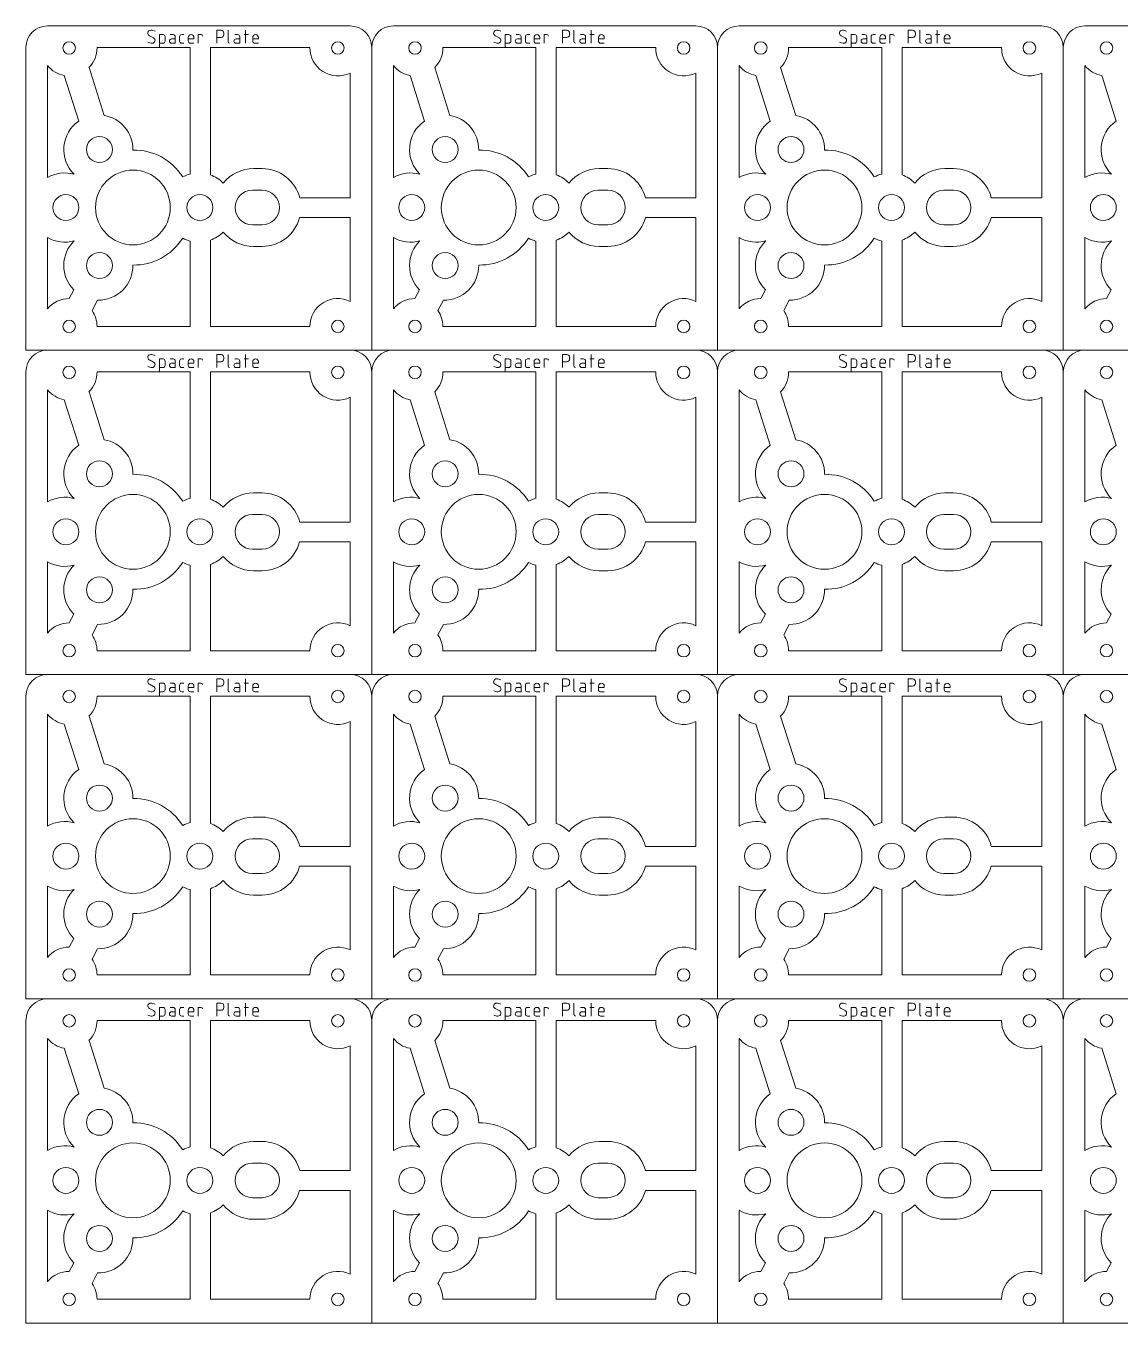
# Model space of a CAD drawing. Header units: millimetres. Extents: x 10 to 570, y 12 to 312.
# Drawn here: x 10 to 263.1, y 12.5 to 312.5 of the extents above; entities that cross this region are included whole.
import ezdxf

# ---------------------------------------------------------------- set-up
doc = ezdxf.new("R2010")
doc.units = ezdxf.units.MM
for name, color, linetype, lineweight, true_color in [('Spacer Plate', 7, 'CONTINUOUS', 0, 0x000000), ('Spacer Plate Honeycomb', 7, 'CONTINUOUS', 0, 0x000000), ('Spacer Plate Text', 4, 'CONTINUOUS', 0, 0x00ffff)]:
    doc.layers.add(name, color=color, linetype=linetype, lineweight=lineweight, true_color=true_color)

msp = doc.modelspace()

# ---------------------------------------------------------------- linework, layer by layer
at = {"layer": 'Spacer Plate'}
for p, q in [((85, 312.5), (15, 312.5)), ((165, 312.5), (95, 312.5)), ((245, 312.5), (175, 312.5)), ((325, 312.5), (255, 312.5)), ((10, 307.5), (10, 237.5)), ((90, 307.5), (90, 237.5)), ((170, 307.5), (170, 237.5)), ((250, 307.5), (250, 237.5)), ((62.38, 274.5), (64.63, 274.5)), ((142.38, 274.5), (144.62, 274.5)), ((222.37, 274.5), (224.62, 274.5)), ((64.63, 266.5), (62.38, 266.5)), ((144.62, 266.5), (142.38, 266.5)), ((224.62, 266.5), (222.37, 266.5)), ((10, 237.5), (90, 237.5)), ((90, 237.5), (170, 237.5)), ((170, 237.5), (250, 237.5)), ((250, 237.5), (330, 237.5)), ((10, 232.5), (10, 162.5)), ((90, 232.5), (90, 162.5)), ((170, 232.5), (170, 162.5)), ((250, 232.5), (250, 162.5)), ((62.38, 199.5), (64.63, 199.5)), ((142.38, 199.5), (144.62, 199.5)), ((222.37, 199.5), (224.62, 199.5)), ((64.63, 191.5), (62.38, 191.5)), ((144.62, 191.5), (142.38, 191.5)), ((224.62, 191.5), (222.37, 191.5)), ((10, 162.5), (90, 162.5)), ((90, 162.5), (170, 162.5)), ((170, 162.5), (250, 162.5)), ((250, 162.5), (330, 162.5)), ((10, 157.5), (10, 87.5)), ((90, 157.5), (90, 87.5)), ((170, 157.5), (170, 87.5)), ((250, 157.5), (250, 87.5)), ((62.38, 124.5), (64.63, 124.5)), ((142.38, 124.5), (144.62, 124.5)), ((222.37, 124.5), (224.62, 124.5)), ((64.63, 116.5), (62.38, 116.5)), ((144.62, 116.5), (142.38, 116.5)), ((224.62, 116.5), (222.37, 116.5)), ((10, 87.5), (90, 87.5)), ((90, 87.5), (170, 87.5)), ((170, 87.5), (250, 87.5)), ((250, 87.5), (330, 87.5)), ((10, 82.5), (10, 12.5)), ((90, 82.5), (90, 12.5)), ((170, 82.5), (170, 12.5)), ((250, 82.5), (250, 12.5)), ((62.38, 49.5), (64.63, 49.5)), ((142.38, 49.5), (144.62, 49.5)), ((222.37, 49.5), (224.62, 49.5)), ((64.63, 41.5), (62.38, 41.5)), ((144.62, 41.5), (142.38, 41.5)), ((224.62, 41.5), (222.37, 41.5)), ((10, 12.5), (90, 12.5)), ((90, 12.5), (170, 12.5)), ((170, 12.5), (250, 12.5)), ((250, 12.5), (330, 12.5))]:
    msp.add_line(p, q, dxfattribs=at)
for centre, radius in [((20, 307.4), 1.45), ((82.15, 307.4), 1.45), ((100, 307.4), 1.45), ((162.15, 307.4), 1.45), ((180, 307.4), 1.45), ((242.15, 307.4), 1.45), ((260, 307.4), 1.45), ((27, 283.92), 3), ((107, 283.92), 3), ((187, 283.92), 3), ((34.75, 270.5), 8.65), ((114.75, 270.5), 8.65), ((194.75, 270.5), 8.65), ((19.25, 270.5), 3), ((50.25, 270.5), 3), ((99.25, 270.5), 3), ((130.25, 270.5), 3), ((179.25, 270.5), 3), ((210.25, 270.5), 3), ((259.25, 270.5), 3), ((27, 257.08), 3), ((107, 257.08), 3), ((187, 257.08), 3), ((20, 243), 1.45), ((82.15, 243), 1.45), ((100, 243), 1.45), ((162.15, 243), 1.45), ((180, 243), 1.45), ((242.15, 243), 1.45), ((260, 243), 1.45), ((20, 232.4), 1.45), ((82.15, 232.4), 1.45), ((100, 232.4), 1.45), ((162.15, 232.4), 1.45), ((180, 232.4), 1.45), ((242.15, 232.4), 1.45), ((260, 232.4), 1.45), ((27, 208.92), 3), ((107, 208.92), 3), ((187, 208.92), 3), ((34.75, 195.5), 8.65), ((114.75, 195.5), 8.65), ((194.75, 195.5), 8.65), ((19.25, 195.5), 3), ((50.25, 195.5), 3), ((99.25, 195.5), 3), ((130.25, 195.5), 3), ((179.25, 195.5), 3), ((210.25, 195.5), 3), ((259.25, 195.5), 3), ((27, 182.08), 3), ((107, 182.08), 3), ((187, 182.08), 3), ((20, 168), 1.45), ((82.15, 168), 1.45), ((100, 168), 1.45), ((162.15, 168), 1.45), ((180, 168), 1.45), ((242.15, 168), 1.45), ((260, 168), 1.45), ((20, 157.4), 1.45), ((82.15, 157.4), 1.45), ((100, 157.4), 1.45), ((162.15, 157.4), 1.45), ((180, 157.4), 1.45), ((242.15, 157.4), 1.45), ((260, 157.4), 1.45), ((27, 133.92), 3), ((107, 133.92), 3), ((187, 133.92), 3), ((34.75, 120.5), 8.65), ((114.75, 120.5), 8.65), ((194.75, 120.5), 8.65), ((19.25, 120.5), 3), ((50.25, 120.5), 3), ((99.25, 120.5), 3), ((130.25, 120.5), 3), ((179.25, 120.5), 3), ((210.25, 120.5), 3), ((259.25, 120.5), 3), ((27, 107.08), 3), ((107, 107.08), 3), ((187, 107.08), 3), ((20, 93), 1.45), ((82.15, 93), 1.45), ((100, 93), 1.45), ((162.15, 93), 1.45), ((180, 93), 1.45), ((242.15, 93), 1.45), ((260, 93), 1.45), ((20, 82.4), 1.45), ((82.15, 82.4), 1.45), ((100, 82.4), 1.45), ((162.15, 82.4), 1.45), ((180, 82.4), 1.45), ((242.15, 82.4), 1.45), ((260, 82.4), 1.45), ((27, 58.92), 3), ((107, 58.92), 3), ((187, 58.92), 3), ((34.75, 45.5), 8.65), ((114.75, 45.5), 8.65), ((194.75, 45.5), 8.65), ((19.25, 45.5), 3), ((50.25, 45.5), 3), ((99.25, 45.5), 3), ((130.25, 45.5), 3), ((179.25, 45.5), 3), ((210.25, 45.5), 3), ((259.25, 45.5), 3), ((27, 32.08), 3), ((107, 32.08), 3), ((187, 32.08), 3), ((20, 18), 1.45), ((82.15, 18), 1.45), ((100, 18), 1.45), ((162.15, 18), 1.45), ((180, 18), 1.45), ((242.15, 18), 1.45), ((260, 18), 1.45)]:
    msp.add_circle(centre, radius, dxfattribs=at)
for centre, radius, start, end in [((15, 307.5), 5, 90, 180), ((85, 307.5), 5, 0, 90), ((95, 307.5), 5, 90, 180), ((165, 307.5), 5, 0, 90), ((175, 307.5), 5, 90, 180), ((245, 307.5), 5, 0, 90), ((255, 307.5), 5, 90, 180), ((62.38, 270.5), 4, 90, 270), ((64.63, 270.5), 4, 270, 90), ((142.38, 270.5), 4, 90, 270), ((144.62, 270.5), 4, 270, 90), ((222.37, 270.5), 4, 90, 270), ((224.62, 270.5), 4, 270, 90), ((15, 232.5), 5, 90, 180), ((85, 232.5), 5, 0, 90), ((95, 232.5), 5, 90, 180), ((165, 232.5), 5, 0, 90), ((175, 232.5), 5, 90, 180), ((245, 232.5), 5, 0, 90), ((255, 232.5), 5, 90, 180), ((62.38, 195.5), 4, 90, 270), ((64.63, 195.5), 4, 270, 90), ((142.38, 195.5), 4, 90, 270), ((144.62, 195.5), 4, 270, 90), ((222.37, 195.5), 4, 90, 270), ((224.62, 195.5), 4, 270, 90), ((15, 157.5), 5, 90, 180), ((85, 157.5), 5, 0, 90), ((95, 157.5), 5, 90, 180), ((165, 157.5), 5, 0, 90), ((175, 157.5), 5, 90, 180), ((245, 157.5), 5, 0, 90), ((255, 157.5), 5, 90, 180), ((62.38, 120.5), 4, 90, 270), ((64.63, 120.5), 4, 270, 90), ((142.38, 120.5), 4, 90, 270), ((144.62, 120.5), 4, 270, 90), ((222.37, 120.5), 4, 90, 270), ((224.62, 120.5), 4, 270, 90), ((15, 82.5), 5, 90, 180), ((85, 82.5), 5, 0, 90), ((95, 82.5), 5, 90, 180), ((165, 82.5), 5, 0, 90), ((175, 82.5), 5, 90, 180), ((245, 82.5), 5, 0, 90), ((255, 82.5), 5, 90, 180), ((62.38, 45.5), 4, 90, 270), ((64.63, 45.5), 4, 270, 90), ((142.38, 45.5), 4, 90, 270), ((144.62, 45.5), 4, 270, 90), ((222.37, 45.5), 4, 90, 270), ((224.62, 45.5), 4, 270, 90)]:
    msp.add_arc(centre, radius, start, end, dxfattribs=at)
at = {"layer": 'Spacer Plate Honeycomb'}
for p, q in [((26.45, 307.5), (48, 307.5)), ((48, 307.5), (48, 278.24)), ((52.68, 307.5), (75.7, 307.5)), ((52.68, 278.04), (52.68, 307.5)), ((106.45, 307.5), (128, 307.5)), ((128, 307.5), (128, 278.24)), ((132.68, 307.5), (155.7, 307.5)), ((132.68, 278.04), (132.68, 307.5)), ((186.45, 307.5), (208, 307.5)), ((208, 307.5), (208, 278.24)), ((212.68, 307.5), (235.7, 307.5)), ((212.68, 278.04), (212.68, 307.5)), ((15, 303.33), (15, 277.43)), ((95, 303.33), (95, 277.43)), ((175, 303.33), (175, 277.43)), ((255, 303.33), (255, 277.43)), ((18.87, 301.05), (22.21, 290.51)), ((24.59, 302.86), (28.09, 291.81)), ((85, 301.61), (85, 272.75)), ((98.87, 301.05), (102.21, 290.51)), ((104.59, 302.86), (108.09, 291.81)), ((165, 301.61), (165, 272.75)), ((178.87, 301.05), (182.21, 290.51)), ((184.59, 302.86), (188.09, 291.81)), ((245, 301.61), (245, 272.75)), ((258.87, 301.05), (262.21, 290.51)), ((62.63, 279.5), (64.63, 279.5)), ((142.62, 279.5), (144.62, 279.5)), ((222.62, 279.5), (224.62, 279.5)), ((85, 272.75), (73.34, 272.75)), ((165, 272.75), (153.34, 272.75)), ((245, 272.75), (233.34, 272.75)), ((73.31, 268.16), (85, 268.16)), ((85, 268.16), (85, 248.79)), ((153.31, 268.16), (165, 268.16)), ((165, 268.16), (165, 248.79)), ((233.31, 268.16), (245, 268.16)), ((245, 268.16), (245, 248.79)), ((15, 263.57), (15, 247.07)), ((48, 262.76), (48, 243)), ((52.68, 243), (52.68, 262.96)), ((64.63, 261.5), (62.63, 261.5)), ((95, 263.57), (95, 247.07)), ((128, 262.76), (128, 243)), ((132.68, 243), (132.68, 262.96)), ((144.62, 261.5), (142.62, 261.5)), ((175, 263.57), (175, 247.07)), ((208, 262.76), (208, 243)), ((212.68, 243), (212.68, 262.96)), ((224.62, 261.5), (222.62, 261.5)), ((255, 263.57), (255, 247.07)), ((21.06, 251.45), (20, 249.45)), ((26.59, 249.08), (25.31, 246.66)), ((101.06, 251.45), (100, 249.45)), ((106.59, 249.08), (105.31, 246.66)), ((181.06, 251.45), (180, 249.45)), ((186.59, 249.08), (185.31, 246.66)), ((261.06, 251.45), (260, 249.45)), ((48, 243), (26.45, 243)), ((75.7, 243), (52.68, 243)), ((128, 243), (106.45, 243)), ((155.7, 243), (132.68, 243)), ((208, 243), (186.45, 243)), ((235.7, 243), (212.68, 243)), ((26.45, 232.5), (48, 232.5)), ((48, 232.5), (48, 203.24)), ((52.68, 232.5), (75.7, 232.5)), ((52.68, 203.04), (52.68, 232.5)), ((106.45, 232.5), (128, 232.5)), ((128, 232.5), (128, 203.24)), ((132.68, 232.5), (155.7, 232.5)), ((132.68, 203.04), (132.68, 232.5)), ((186.45, 232.5), (208, 232.5)), ((208, 232.5), (208, 203.24)), ((212.68, 232.5), (235.7, 232.5)), ((212.68, 203.04), (212.68, 232.5)), ((15, 228.33), (15, 202.43)), ((95, 228.33), (95, 202.43)), ((175, 228.33), (175, 202.43)), ((255, 228.33), (255, 202.43)), ((18.87, 226.05), (22.21, 215.51)), ((24.59, 227.86), (28.09, 216.81)), ((85, 226.61), (85, 197.75)), ((98.87, 226.05), (102.21, 215.51)), ((104.59, 227.86), (108.09, 216.81)), ((165, 226.61), (165, 197.75)), ((178.87, 226.05), (182.21, 215.51)), ((184.59, 227.86), (188.09, 216.81)), ((245, 226.61), (245, 197.75)), ((258.87, 226.05), (262.21, 215.51)), ((62.63, 204.5), (64.63, 204.5)), ((142.62, 204.5), (144.62, 204.5)), ((222.62, 204.5), (224.62, 204.5)), ((85, 197.75), (73.34, 197.75)), ((165, 197.75), (153.34, 197.75)), ((245, 197.75), (233.34, 197.75)), ((73.31, 193.16), (85, 193.16)), ((85, 193.16), (85, 173.79)), ((153.31, 193.16), (165, 193.16)), ((165, 193.16), (165, 173.79)), ((233.31, 193.16), (245, 193.16)), ((245, 193.16), (245, 173.79)), ((15, 188.57), (15, 172.07)), ((48, 187.76), (48, 168)), ((52.68, 168), (52.68, 187.96)), ((64.63, 186.5), (62.63, 186.5)), ((95, 188.57), (95, 172.07)), ((128, 187.76), (128, 168)), ((132.68, 168), (132.68, 187.96)), ((144.62, 186.5), (142.62, 186.5)), ((175, 188.57), (175, 172.07)), ((208, 187.76), (208, 168)), ((212.68, 168), (212.68, 187.96)), ((224.62, 186.5), (222.62, 186.5)), ((255, 188.57), (255, 172.07)), ((21.06, 176.45), (20, 174.45)), ((26.59, 174.08), (25.31, 171.66)), ((101.06, 176.45), (100, 174.45)), ((106.59, 174.08), (105.31, 171.66)), ((181.06, 176.45), (180, 174.45)), ((186.59, 174.08), (185.31, 171.66)), ((261.06, 176.45), (260, 174.45)), ((48, 168), (26.45, 168)), ((75.7, 168), (52.68, 168)), ((128, 168), (106.45, 168)), ((155.7, 168), (132.68, 168)), ((208, 168), (186.45, 168)), ((235.7, 168), (212.68, 168)), ((26.45, 157.5), (48, 157.5)), ((48, 157.5), (48, 128.24)), ((52.68, 157.5), (75.7, 157.5)), ((52.68, 128.04), (52.68, 157.5)), ((106.45, 157.5), (128, 157.5)), ((128, 157.5), (128, 128.24)), ((132.68, 157.5), (155.7, 157.5)), ((132.68, 128.04), (132.68, 157.5)), ((186.45, 157.5), (208, 157.5)), ((208, 157.5), (208, 128.24)), ((212.68, 157.5), (235.7, 157.5)), ((212.68, 128.04), (212.68, 157.5)), ((15, 153.33), (15, 127.43)), ((95, 153.33), (95, 127.43)), ((175, 153.33), (175, 127.43)), ((255, 153.33), (255, 127.43)), ((18.87, 151.05), (22.21, 140.51)), ((24.59, 152.86), (28.09, 141.81)), ((85, 151.61), (85, 122.75)), ((98.87, 151.05), (102.21, 140.51)), ((104.59, 152.86), (108.09, 141.81)), ((165, 151.61), (165, 122.75)), ((178.87, 151.05), (182.21, 140.51)), ((184.59, 152.86), (188.09, 141.81)), ((245, 151.61), (245, 122.75)), ((258.87, 151.05), (262.21, 140.51)), ((62.63, 129.5), (64.63, 129.5)), ((142.62, 129.5), (144.62, 129.5)), ((222.62, 129.5), (224.62, 129.5)), ((85, 122.75), (73.34, 122.75)), ((165, 122.75), (153.34, 122.75)), ((245, 122.75), (233.34, 122.75)), ((73.31, 118.16), (85, 118.16)), ((85, 118.16), (85, 98.79)), ((153.31, 118.16), (165, 118.16)), ((165, 118.16), (165, 98.79)), ((233.31, 118.16), (245, 118.16)), ((245, 118.16), (245, 98.79)), ((15, 113.57), (15, 97.07)), ((48, 112.76), (48, 93)), ((52.68, 93), (52.68, 112.96)), ((64.63, 111.5), (62.63, 111.5)), ((95, 113.57), (95, 97.07)), ((128, 112.76), (128, 93)), ((132.68, 93), (132.68, 112.96)), ((144.62, 111.5), (142.62, 111.5)), ((175, 113.57), (175, 97.07)), ((208, 112.76), (208, 93)), ((212.68, 93), (212.68, 112.96)), ((224.62, 111.5), (222.62, 111.5)), ((255, 113.57), (255, 97.07)), ((21.06, 101.45), (20, 99.45)), ((26.59, 99.08), (25.31, 96.66)), ((101.06, 101.45), (100, 99.45)), ((106.59, 99.08), (105.31, 96.66)), ((181.06, 101.45), (180, 99.45)), ((186.59, 99.08), (185.31, 96.66)), ((261.06, 101.45), (260, 99.45)), ((48, 93), (26.45, 93)), ((75.7, 93), (52.68, 93)), ((128, 93), (106.45, 93)), ((155.7, 93), (132.68, 93)), ((208, 93), (186.45, 93)), ((235.7, 93), (212.68, 93)), ((26.45, 82.5), (48, 82.5)), ((48, 82.5), (48, 53.24)), ((52.68, 82.5), (75.7, 82.5)), ((52.68, 53.04), (52.68, 82.5)), ((106.45, 82.5), (128, 82.5)), ((128, 82.5), (128, 53.24)), ((132.68, 82.5), (155.7, 82.5)), ((132.68, 53.04), (132.68, 82.5)), ((186.45, 82.5), (208, 82.5)), ((208, 82.5), (208, 53.24)), ((212.68, 82.5), (235.7, 82.5)), ((212.68, 53.04), (212.68, 82.5)), ((15, 78.33), (15, 52.43)), ((95, 78.33), (95, 52.43)), ((175, 78.33), (175, 52.43)), ((255, 78.33), (255, 52.43)), ((18.87, 76.05), (22.21, 65.51)), ((24.59, 77.86), (28.09, 66.81)), ((85, 76.61), (85, 47.75)), ((98.87, 76.05), (102.21, 65.51)), ((104.59, 77.86), (108.09, 66.81)), ((165, 76.61), (165, 47.75)), ((178.87, 76.05), (182.21, 65.51)), ((184.59, 77.86), (188.09, 66.81)), ((245, 76.61), (245, 47.75)), ((258.87, 76.05), (262.21, 65.51)), ((62.63, 54.5), (64.63, 54.5)), ((142.62, 54.5), (144.62, 54.5)), ((222.62, 54.5), (224.62, 54.5)), ((85, 47.75), (73.34, 47.75)), ((165, 47.75), (153.34, 47.75)), ((245, 47.75), (233.34, 47.75)), ((73.31, 43.16), (85, 43.16)), ((85, 43.16), (85, 23.79)), ((153.31, 43.16), (165, 43.16)), ((165, 43.16), (165, 23.79)), ((233.31, 43.16), (245, 43.16)), ((245, 43.16), (245, 23.79)), ((15, 38.57), (15, 22.07)), ((48, 37.76), (48, 18)), ((52.68, 18), (52.68, 37.96)), ((64.63, 36.5), (62.63, 36.5)), ((95, 38.57), (95, 22.07)), ((128, 37.76), (128, 18)), ((132.68, 18), (132.68, 37.96)), ((144.62, 36.5), (142.62, 36.5)), ((175, 38.57), (175, 22.07)), ((208, 37.76), (208, 18)), ((212.68, 18), (212.68, 37.96)), ((224.62, 36.5), (222.62, 36.5)), ((255, 38.57), (255, 22.07)), ((21.06, 26.45), (20, 24.45)), ((26.59, 24.08), (25.31, 21.66)), ((101.06, 26.45), (100, 24.45)), ((106.59, 24.08), (105.31, 21.66)), ((181.06, 26.45), (180, 24.45)), ((186.59, 24.08), (185.31, 21.66)), ((261.06, 26.45), (260, 24.45)), ((48, 18), (26.45, 18)), ((75.7, 18), (52.68, 18)), ((128, 18), (106.45, 18)), ((155.7, 18), (132.68, 18)), ((208, 18), (186.45, 18)), ((235.7, 18), (212.68, 18))]:
    msp.add_line(p, q, dxfattribs=at)
for centre, radius, start, end in [((20, 307.4), 6.45, 315.3128, 0.8883), ((82.15, 307.4), 6.45, 179.1117, 296.2226), ((100, 307.4), 6.45, 315.3128, 0.8883), ((162.15, 307.4), 6.45, 179.1117, 296.2226), ((180, 307.4), 6.45, 315.3128, 0.8883), ((242.15, 307.4), 6.45, 179.1117, 296.2226), ((20, 307.4), 6.45, 219.1774, 259.8773), ((100, 307.4), 6.45, 219.1774, 259.8773), ((180, 307.4), 6.45, 219.1774, 259.8773), ((260, 307.4), 6.45, 219.1774, 259.8773), ((26.75, 283.92), 8, 359.0993, 80.3491), ((106.75, 283.92), 8, 359.0993, 80.3491), ((186.75, 283.92), 8, 359.0993, 80.3491), ((26.75, 283.92), 8, 124.5841, 225.6385), ((106.75, 283.92), 8, 124.5841, 225.6385), ((186.75, 283.92), 8, 124.5841, 225.6385), ((266.75, 283.92), 8, 124.5841, 225.6385), ((35, 270.5), 13.3, 32.1302, 91.0813), ((115, 270.5), 13.3, 32.1302, 91.0813), ((195, 270.5), 13.3, 32.1302, 91.0813), ((62.63, 270.5), 9, 90, 140.9136), ((64.63, 270.5), 9, 14.4777, 90), ((142.62, 270.5), 9, 90, 140.9136), ((144.62, 270.5), 9, 14.4777, 90), ((222.62, 270.5), 9, 90, 140.9136), ((224.62, 270.5), 9, 14.4777, 90), ((19, 270.5), 8, 74.3615, 120), ((50, 270.5), 8, 104.5072, 117.8478), ((50, 270.5), 8, 45.1782, 70.4228), ((99, 270.5), 8, 74.3615, 120), ((130, 270.5), 8, 104.5072, 117.8478), ((130, 270.5), 8, 45.1782, 70.4228), ((179, 270.5), 8, 74.3615, 120), ((210, 270.5), 8, 104.5072, 117.8478), ((210, 270.5), 8, 45.1782, 70.4228), ((259, 270.5), 8, 74.3615, 120), ((64.63, 270.5), 9, 270, 344.9126), ((144.62, 270.5), 9, 270, 344.9126), ((224.62, 270.5), 9, 270, 344.9126), ((50, 270.5), 8, 289.5772, 314.8218), ((62.63, 270.5), 9, 219.0864, 270), ((130, 270.5), 8, 289.5772, 314.8218), ((142.62, 270.5), 9, 219.0864, 270), ((210, 270.5), 8, 289.5772, 314.8218), ((222.62, 270.5), 9, 219.0864, 270), ((19, 270.5), 8, 240, 285.6385), ((26.75, 257.08), 8, 134.3615, 224.6556), ((35, 270.5), 13.3, 268.9187, 327.8698), ((50, 270.5), 8, 242.1522, 255.4928), ((99, 270.5), 8, 240, 285.6385), ((106.75, 257.08), 8, 134.3615, 224.6556), ((115, 270.5), 13.3, 268.9187, 327.8698), ((130, 270.5), 8, 242.1522, 255.4928), ((179, 270.5), 8, 240, 285.6385), ((186.75, 257.08), 8, 134.3615, 224.6556), ((195, 270.5), 13.3, 268.9187, 327.8698), ((210, 270.5), 8, 242.1522, 255.4928), ((259, 270.5), 8, 240, 285.6385), ((266.75, 257.08), 8, 134.3615, 224.6556), ((26.75, 257.08), 8, 268.8483, 0.9007), ((106.75, 257.08), 8, 268.8483, 0.9007), ((186.75, 257.08), 8, 268.8483, 0.9007), ((20, 243), 6.45, 89.9592, 140.8226), ((82.15, 243), 6.45, 63.7774, 180), ((100, 243), 6.45, 89.9592, 140.8226), ((162.15, 243), 6.45, 63.7774, 180), ((180, 243), 6.45, 89.9592, 140.8226), ((242.15, 243), 6.45, 63.7774, 180), ((260, 243), 6.45, 89.9592, 140.8226), ((20, 243), 6.45, 0, 34.5237), ((100, 243), 6.45, 0, 34.5237), ((180, 243), 6.45, 0, 34.5237), ((20, 232.4), 6.45, 315.3128, 0.8883), ((82.15, 232.4), 6.45, 179.1117, 296.2226), ((100, 232.4), 6.45, 315.3128, 0.8883), ((162.15, 232.4), 6.45, 179.1117, 296.2226), ((180, 232.4), 6.45, 315.3128, 0.8883), ((242.15, 232.4), 6.45, 179.1117, 296.2226), ((20, 232.4), 6.45, 219.1774, 259.8773), ((100, 232.4), 6.45, 219.1774, 259.8773), ((180, 232.4), 6.45, 219.1774, 259.8773), ((260, 232.4), 6.45, 219.1774, 259.8773), ((26.75, 208.92), 8, 359.0993, 80.3491), ((106.75, 208.92), 8, 359.0993, 80.3491), ((186.75, 208.92), 8, 359.0993, 80.3491), ((26.75, 208.92), 8, 124.5841, 225.6385), ((106.75, 208.92), 8, 124.5841, 225.6385), ((186.75, 208.92), 8, 124.5841, 225.6385), ((266.75, 208.92), 8, 124.5841, 225.6385), ((35, 195.5), 13.3, 32.1302, 91.0813), ((115, 195.5), 13.3, 32.1302, 91.0813), ((195, 195.5), 13.3, 32.1302, 91.0813), ((62.63, 195.5), 9, 90, 140.9136), ((64.63, 195.5), 9, 14.4777, 90), ((142.62, 195.5), 9, 90, 140.9136), ((144.62, 195.5), 9, 14.4777, 90), ((222.62, 195.5), 9, 90, 140.9136), ((224.62, 195.5), 9, 14.4777, 90), ((19, 195.5), 8, 74.3615, 120), ((50, 195.5), 8, 104.5072, 117.8478), ((50, 195.5), 8, 45.1782, 70.4228), ((99, 195.5), 8, 74.3615, 120), ((130, 195.5), 8, 104.5072, 117.8478), ((130, 195.5), 8, 45.1782, 70.4228), ((179, 195.5), 8, 74.3615, 120), ((210, 195.5), 8, 104.5072, 117.8478), ((210, 195.5), 8, 45.1782, 70.4228), ((259, 195.5), 8, 74.3615, 120), ((64.63, 195.5), 9, 270, 344.9126), ((144.62, 195.5), 9, 270, 344.9126), ((224.62, 195.5), 9, 270, 344.9126), ((50, 195.5), 8, 289.5772, 314.8218), ((62.63, 195.5), 9, 219.0864, 270), ((130, 195.5), 8, 289.5772, 314.8218), ((142.62, 195.5), 9, 219.0864, 270), ((210, 195.5), 8, 289.5772, 314.8218), ((222.62, 195.5), 9, 219.0864, 270), ((19, 195.5), 8, 240, 285.6385), ((26.75, 182.08), 8, 134.3615, 224.6556), ((35, 195.5), 13.3, 268.9187, 327.8698), ((50, 195.5), 8, 242.1522, 255.4928), ((99, 195.5), 8, 240, 285.6385), ((106.75, 182.08), 8, 134.3615, 224.6556), ((115, 195.5), 13.3, 268.9187, 327.8698), ((130, 195.5), 8, 242.1522, 255.4928), ((179, 195.5), 8, 240, 285.6385), ((186.75, 182.08), 8, 134.3615, 224.6556), ((195, 195.5), 13.3, 268.9187, 327.8698), ((210, 195.5), 8, 242.1522, 255.4928), ((259, 195.5), 8, 240, 285.6385), ((266.75, 182.08), 8, 134.3615, 224.6556), ((26.75, 182.08), 8, 268.8483, 0.9007), ((106.75, 182.08), 8, 268.8483, 0.9007), ((186.75, 182.08), 8, 268.8483, 0.9007), ((20, 168), 6.45, 89.9592, 140.8226), ((82.15, 168), 6.45, 63.7774, 180), ((100, 168), 6.45, 89.9592, 140.8226), ((162.15, 168), 6.45, 63.7774, 180), ((180, 168), 6.45, 89.9592, 140.8226), ((242.15, 168), 6.45, 63.7774, 180), ((260, 168), 6.45, 89.9592, 140.8226), ((20, 168), 6.45, 0, 34.5237), ((100, 168), 6.45, 0, 34.5237), ((180, 168), 6.45, 0, 34.5237), ((20, 157.4), 6.45, 315.3128, 0.8883), ((82.15, 157.4), 6.45, 179.1117, 296.2226), ((100, 157.4), 6.45, 315.3128, 0.8883), ((162.15, 157.4), 6.45, 179.1117, 296.2226), ((180, 157.4), 6.45, 315.3128, 0.8883), ((242.15, 157.4), 6.45, 179.1117, 296.2226), ((20, 157.4), 6.45, 219.1774, 259.8773), ((100, 157.4), 6.45, 219.1774, 259.8773), ((180, 157.4), 6.45, 219.1774, 259.8773), ((260, 157.4), 6.45, 219.1774, 259.8773), ((26.75, 133.92), 8, 359.0993, 80.3491), ((106.75, 133.92), 8, 359.0993, 80.3491), ((186.75, 133.92), 8, 359.0993, 80.3491), ((26.75, 133.92), 8, 124.5841, 225.6385), ((106.75, 133.92), 8, 124.5841, 225.6385), ((186.75, 133.92), 8, 124.5841, 225.6385), ((266.75, 133.92), 8, 124.5841, 225.6385), ((35, 120.5), 13.3, 32.1302, 91.0813), ((115, 120.5), 13.3, 32.1302, 91.0813), ((195, 120.5), 13.3, 32.1302, 91.0813), ((62.63, 120.5), 9, 90, 140.9136), ((64.63, 120.5), 9, 14.4777, 90), ((142.62, 120.5), 9, 90, 140.9136), ((144.62, 120.5), 9, 14.4777, 90), ((222.62, 120.5), 9, 90, 140.9136), ((224.62, 120.5), 9, 14.4777, 90), ((19, 120.5), 8, 74.3615, 120), ((50, 120.5), 8, 104.5072, 117.8478), ((50, 120.5), 8, 45.1782, 70.4228), ((99, 120.5), 8, 74.3615, 120), ((130, 120.5), 8, 104.5072, 117.8478), ((130, 120.5), 8, 45.1782, 70.4228), ((179, 120.5), 8, 74.3615, 120), ((210, 120.5), 8, 104.5072, 117.8478), ((210, 120.5), 8, 45.1782, 70.4228), ((259, 120.5), 8, 74.3615, 120), ((64.63, 120.5), 9, 270, 344.9126), ((144.62, 120.5), 9, 270, 344.9126), ((224.62, 120.5), 9, 270, 344.9126), ((50, 120.5), 8, 289.5772, 314.8218), ((62.63, 120.5), 9, 219.0864, 270), ((130, 120.5), 8, 289.5772, 314.8218), ((142.62, 120.5), 9, 219.0864, 270), ((210, 120.5), 8, 289.5772, 314.8218), ((222.62, 120.5), 9, 219.0864, 270), ((19, 120.5), 8, 240, 285.6385), ((26.75, 107.08), 8, 134.3615, 224.6556), ((35, 120.5), 13.3, 268.9187, 327.8698), ((50, 120.5), 8, 242.1522, 255.4928), ((99, 120.5), 8, 240, 285.6385), ((106.75, 107.08), 8, 134.3615, 224.6556), ((115, 120.5), 13.3, 268.9187, 327.8698), ((130, 120.5), 8, 242.1522, 255.4928), ((179, 120.5), 8, 240, 285.6385), ((186.75, 107.08), 8, 134.3615, 224.6556), ((195, 120.5), 13.3, 268.9187, 327.8698), ((210, 120.5), 8, 242.1522, 255.4928), ((259, 120.5), 8, 240, 285.6385), ((266.75, 107.08), 8, 134.3615, 224.6556), ((26.75, 107.08), 8, 268.8483, 0.9007), ((106.75, 107.08), 8, 268.8483, 0.9007), ((186.75, 107.08), 8, 268.8483, 0.9007), ((20, 93), 6.45, 89.9592, 140.8226), ((82.15, 93), 6.45, 63.7774, 180), ((100, 93), 6.45, 89.9592, 140.8226), ((162.15, 93), 6.45, 63.7774, 180), ((180, 93), 6.45, 89.9592, 140.8226), ((242.15, 93), 6.45, 63.7774, 180), ((260, 93), 6.45, 89.9592, 140.8226), ((20, 93), 6.45, 0, 34.5237), ((100, 93), 6.45, 0, 34.5237), ((180, 93), 6.45, 0, 34.5237), ((20, 82.4), 6.45, 315.3128, 0.8883), ((82.15, 82.4), 6.45, 179.1117, 296.2226), ((100, 82.4), 6.45, 315.3128, 0.8883), ((162.15, 82.4), 6.45, 179.1117, 296.2226), ((180, 82.4), 6.45, 315.3128, 0.8883), ((242.15, 82.4), 6.45, 179.1117, 296.2226), ((20, 82.4), 6.45, 219.1774, 259.8773), ((100, 82.4), 6.45, 219.1774, 259.8773), ((180, 82.4), 6.45, 219.1774, 259.8773), ((260, 82.4), 6.45, 219.1774, 259.8773), ((26.75, 58.92), 8, 359.0993, 80.3491), ((106.75, 58.92), 8, 359.0993, 80.3491), ((186.75, 58.92), 8, 359.0993, 80.3491), ((26.75, 58.92), 8, 124.5841, 225.6385), ((106.75, 58.92), 8, 124.5841, 225.6385), ((186.75, 58.92), 8, 124.5841, 225.6385), ((266.75, 58.92), 8, 124.5841, 225.6385), ((35, 45.5), 13.3, 32.1302, 91.0813), ((115, 45.5), 13.3, 32.1302, 91.0813), ((195, 45.5), 13.3, 32.1302, 91.0813), ((62.63, 45.5), 9, 90, 140.9136), ((64.63, 45.5), 9, 14.4777, 90), ((142.62, 45.5), 9, 90, 140.9136), ((144.62, 45.5), 9, 14.4777, 90), ((222.62, 45.5), 9, 90, 140.9136), ((224.62, 45.5), 9, 14.4777, 90), ((19, 45.5), 8, 74.3615, 120), ((50, 45.5), 8, 104.5072, 117.8478), ((50, 45.5), 8, 45.1782, 70.4228), ((99, 45.5), 8, 74.3615, 120), ((130, 45.5), 8, 104.5072, 117.8478), ((130, 45.5), 8, 45.1782, 70.4228), ((179, 45.5), 8, 74.3615, 120), ((210, 45.5), 8, 104.5072, 117.8478), ((210, 45.5), 8, 45.1782, 70.4228), ((259, 45.5), 8, 74.3615, 120), ((64.63, 45.5), 9, 270, 344.9126), ((144.62, 45.5), 9, 270, 344.9126), ((224.62, 45.5), 9, 270, 344.9126), ((50, 45.5), 8, 289.5772, 314.8218), ((62.63, 45.5), 9, 219.0864, 270), ((130, 45.5), 8, 289.5772, 314.8218), ((142.62, 45.5), 9, 219.0864, 270), ((210, 45.5), 8, 289.5772, 314.8218), ((222.62, 45.5), 9, 219.0864, 270), ((19, 45.5), 8, 240, 285.6385), ((26.75, 32.08), 8, 134.3615, 224.6556), ((35, 45.5), 13.3, 268.9187, 327.8698), ((50, 45.5), 8, 242.1522, 255.4928), ((99, 45.5), 8, 240, 285.6385), ((106.75, 32.08), 8, 134.3615, 224.6556), ((115, 45.5), 13.3, 268.9187, 327.8698), ((130, 45.5), 8, 242.1522, 255.4928), ((179, 45.5), 8, 240, 285.6385), ((186.75, 32.08), 8, 134.3615, 224.6556), ((195, 45.5), 13.3, 268.9187, 327.8698), ((210, 45.5), 8, 242.1522, 255.4928), ((259, 45.5), 8, 240, 285.6385), ((266.75, 32.08), 8, 134.3615, 224.6556), ((26.75, 32.08), 8, 268.8483, 0.9007), ((106.75, 32.08), 8, 268.8483, 0.9007), ((186.75, 32.08), 8, 268.8483, 0.9007), ((20, 18), 6.45, 89.9592, 140.8226), ((82.15, 18), 6.45, 63.7774, 180), ((100, 18), 6.45, 89.9592, 140.8226), ((162.15, 18), 6.45, 63.7774, 180), ((180, 18), 6.45, 89.9592, 140.8226), ((242.15, 18), 6.45, 63.7774, 180), ((260, 18), 6.45, 89.9592, 140.8226), ((20, 18), 6.45, 0, 34.5237), ((100, 18), 6.45, 0, 34.5237), ((180, 18), 6.45, 0, 34.5237)]:
    msp.add_arc(centre, radius, start, end, dxfattribs=at)
at = {"layer": 'Spacer Plate Text'}
for p, q in [((38.57, 310.24), (39.51, 309.76)), ((41.71, 310.5), (40.88, 310.5)), ((40.88, 310.5), (40.88, 307.5)), ((42.21, 309), (42.21, 310)), ((43.38, 310.5), (44.04, 310.5)), ((43.71, 309.5), (44.54, 309.5)), ((44.54, 310), (44.54, 308.5)), ((45.54, 310), (45.54, 309)), ((46.54, 310.5), (46.04, 310.5)), ((47.54, 309.83), (47.54, 309)), ((47.54, 309.5), (48.88, 309.5)), ((48.88, 309.5), (48.88, 309.83)), ((49.88, 308.5), (49.88, 310.5)), ((49.88, 310.5), (50.54, 310.5)), ((54.13, 308.5), (54.13, 311.5)), ((54.13, 311.5), (55.13, 311.5)), ((55.13, 309.83), (54.13, 309.83)), ((55.79, 310.83), (55.79, 310.5)), ((56.79, 311.5), (56.79, 308.83)), ((58.29, 310.5), (58.96, 310.5)), ((58.63, 309.5), (59.46, 309.5)), ((59.46, 310), (59.46, 308.5)), ((60.46, 310.5), (61.46, 310.5)), ((60.79, 311.5), (60.79, 308.5)), ((62.46, 309.83), (62.46, 309)), ((62.46, 309.5), (63.79, 309.5)), ((63.79, 309.5), (63.79, 309.83)), ((118.57, 310.24), (119.51, 309.76)), ((121.71, 310.5), (120.88, 310.5)), ((120.88, 310.5), (120.88, 307.5)), ((122.21, 309), (122.21, 310)), ((123.38, 310.5), (124.04, 310.5)), ((123.71, 309.5), (124.54, 309.5)), ((124.54, 310), (124.54, 308.5)), ((125.54, 310), (125.54, 309)), ((126.54, 310.5), (126.04, 310.5)), ((127.54, 309.83), (127.54, 309)), ((127.54, 309.5), (128.88, 309.5)), ((128.88, 309.5), (128.88, 309.83)), ((129.88, 308.5), (129.88, 310.5)), ((129.88, 310.5), (130.54, 310.5)), ((134.13, 308.5), (134.13, 311.5)), ((134.13, 311.5), (135.13, 311.5)), ((135.13, 309.83), (134.13, 309.83)), ((135.79, 310.83), (135.79, 310.5)), ((136.79, 311.5), (136.79, 308.83)), ((138.29, 310.5), (138.96, 310.5)), ((138.63, 309.5), (139.46, 309.5)), ((139.46, 310), (139.46, 308.5)), ((140.46, 310.5), (141.46, 310.5)), ((140.79, 311.5), (140.79, 308.5)), ((142.46, 309.83), (142.46, 309)), ((142.46, 309.5), (143.79, 309.5)), ((143.79, 309.5), (143.79, 309.83)), ((198.57, 310.24), (199.51, 309.76)), ((201.71, 310.5), (200.88, 310.5)), ((200.88, 310.5), (200.88, 307.5)), ((202.21, 309), (202.21, 310)), ((203.38, 310.5), (204.04, 310.5)), ((203.71, 309.5), (204.54, 309.5)), ((204.54, 310), (204.54, 308.5)), ((205.54, 310), (205.54, 309)), ((206.54, 310.5), (206.04, 310.5)), ((207.54, 309.83), (207.54, 309)), ((207.54, 309.5), (208.88, 309.5)), ((208.88, 309.5), (208.88, 309.83)), ((209.88, 308.5), (209.88, 310.5)), ((209.88, 310.5), (210.54, 310.5)), ((214.13, 308.5), (214.13, 311.5)), ((214.13, 311.5), (215.13, 311.5)), ((215.13, 309.83), (214.13, 309.83)), ((215.79, 310.83), (215.79, 310.5)), ((216.79, 311.5), (216.79, 308.83)), ((218.29, 310.5), (218.96, 310.5)), ((218.63, 309.5), (219.46, 309.5)), ((219.46, 310), (219.46, 308.5)), ((220.46, 310.5), (221.46, 310.5)), ((220.79, 311.5), (220.79, 308.5)), ((222.46, 309.83), (222.46, 309)), ((222.46, 309.5), (223.79, 309.5)), ((223.79, 309.5), (223.79, 309.83)), ((40.88, 308.5), (41.71, 308.5)), ((44.54, 308.5), (43.71, 308.5)), ((46.04, 308.5), (46.54, 308.5)), ((48.04, 308.5), (48.88, 308.5)), ((59.46, 308.5), (58.63, 308.5)), ((62.96, 308.5), (63.79, 308.5)), ((120.88, 308.5), (121.71, 308.5)), ((124.54, 308.5), (123.71, 308.5)), ((126.04, 308.5), (126.54, 308.5)), ((128.04, 308.5), (128.88, 308.5)), ((139.46, 308.5), (138.63, 308.5)), ((142.96, 308.5), (143.79, 308.5)), ((200.88, 308.5), (201.71, 308.5)), ((204.54, 308.5), (203.71, 308.5)), ((206.04, 308.5), (206.54, 308.5)), ((208.04, 308.5), (208.88, 308.5)), ((219.46, 308.5), (218.63, 308.5)), ((222.96, 308.5), (223.79, 308.5)), ((38.57, 235.24), (39.51, 234.76)), ((41.71, 235.5), (40.88, 235.5)), ((40.88, 235.5), (40.88, 232.5)), ((42.21, 234), (42.21, 235)), ((43.38, 235.5), (44.04, 235.5)), ((43.71, 234.5), (44.54, 234.5)), ((44.54, 235), (44.54, 233.5)), ((45.54, 235), (45.54, 234)), ((46.54, 235.5), (46.04, 235.5)), ((47.54, 234.83), (47.54, 234)), ((47.54, 234.5), (48.88, 234.5)), ((48.88, 234.5), (48.88, 234.83)), ((49.88, 233.5), (49.88, 235.5)), ((49.88, 235.5), (50.54, 235.5)), ((54.13, 233.5), (54.13, 236.5)), ((54.13, 236.5), (55.13, 236.5)), ((55.13, 234.83), (54.13, 234.83)), ((55.79, 235.83), (55.79, 235.5)), ((56.79, 236.5), (56.79, 233.83)), ((58.29, 235.5), (58.96, 235.5)), ((58.63, 234.5), (59.46, 234.5)), ((59.46, 235), (59.46, 233.5)), ((60.46, 235.5), (61.46, 235.5)), ((60.79, 236.5), (60.79, 233.5)), ((62.46, 234.83), (62.46, 234)), ((62.46, 234.5), (63.79, 234.5)), ((63.79, 234.5), (63.79, 234.83)), ((118.57, 235.24), (119.51, 234.76)), ((121.71, 235.5), (120.88, 235.5)), ((120.88, 235.5), (120.88, 232.5)), ((122.21, 234), (122.21, 235)), ((123.38, 235.5), (124.04, 235.5)), ((123.71, 234.5), (124.54, 234.5)), ((124.54, 235), (124.54, 233.5)), ((125.54, 235), (125.54, 234)), ((126.54, 235.5), (126.04, 235.5)), ((127.54, 234.83), (127.54, 234)), ((127.54, 234.5), (128.88, 234.5)), ((128.88, 234.5), (128.88, 234.83)), ((129.88, 233.5), (129.88, 235.5)), ((129.88, 235.5), (130.54, 235.5)), ((134.13, 233.5), (134.13, 236.5)), ((134.13, 236.5), (135.13, 236.5)), ((135.13, 234.83), (134.13, 234.83)), ((135.79, 235.83), (135.79, 235.5)), ((136.79, 236.5), (136.79, 233.83)), ((138.29, 235.5), (138.96, 235.5)), ((138.63, 234.5), (139.46, 234.5)), ((139.46, 235), (139.46, 233.5)), ((140.46, 235.5), (141.46, 235.5)), ((140.79, 236.5), (140.79, 233.5)), ((142.46, 234.83), (142.46, 234)), ((142.46, 234.5), (143.79, 234.5)), ((143.79, 234.5), (143.79, 234.83)), ((198.57, 235.24), (199.51, 234.76)), ((201.71, 235.5), (200.88, 235.5)), ((200.88, 235.5), (200.88, 232.5)), ((202.21, 234), (202.21, 235)), ((203.38, 235.5), (204.04, 235.5)), ((203.71, 234.5), (204.54, 234.5)), ((204.54, 235), (204.54, 233.5)), ((205.54, 235), (205.54, 234)), ((206.54, 235.5), (206.04, 235.5)), ((207.54, 234.83), (207.54, 234)), ((207.54, 234.5), (208.88, 234.5)), ((208.88, 234.5), (208.88, 234.83)), ((209.88, 233.5), (209.88, 235.5)), ((209.88, 235.5), (210.54, 235.5)), ((214.13, 233.5), (214.13, 236.5)), ((214.13, 236.5), (215.13, 236.5)), ((215.13, 234.83), (214.13, 234.83)), ((215.79, 235.83), (215.79, 235.5)), ((216.79, 236.5), (216.79, 233.83)), ((218.29, 235.5), (218.96, 235.5)), ((218.63, 234.5), (219.46, 234.5)), ((219.46, 235), (219.46, 233.5)), ((220.46, 235.5), (221.46, 235.5)), ((220.79, 236.5), (220.79, 233.5)), ((222.46, 234.83), (222.46, 234)), ((222.46, 234.5), (223.79, 234.5)), ((223.79, 234.5), (223.79, 234.83)), ((40.88, 233.5), (41.71, 233.5)), ((44.54, 233.5), (43.71, 233.5)), ((46.04, 233.5), (46.54, 233.5)), ((48.04, 233.5), (48.88, 233.5)), ((59.46, 233.5), (58.63, 233.5)), ((62.96, 233.5), (63.79, 233.5)), ((120.88, 233.5), (121.71, 233.5)), ((124.54, 233.5), (123.71, 233.5)), ((126.04, 233.5), (126.54, 233.5)), ((128.04, 233.5), (128.88, 233.5)), ((139.46, 233.5), (138.63, 233.5)), ((142.96, 233.5), (143.79, 233.5)), ((200.88, 233.5), (201.71, 233.5)), ((204.54, 233.5), (203.71, 233.5)), ((206.04, 233.5), (206.54, 233.5)), ((208.04, 233.5), (208.88, 233.5)), ((219.46, 233.5), (218.63, 233.5)), ((222.96, 233.5), (223.79, 233.5)), ((38.57, 160.24), (39.51, 159.76)), ((41.71, 160.5), (40.88, 160.5)), ((40.88, 160.5), (40.88, 157.5)), ((42.21, 159), (42.21, 160)), ((43.38, 160.5), (44.04, 160.5)), ((43.71, 159.5), (44.54, 159.5)), ((44.54, 160), (44.54, 158.5)), ((45.54, 160), (45.54, 159)), ((46.54, 160.5), (46.04, 160.5)), ((47.54, 159.83), (47.54, 159)), ((47.54, 159.5), (48.88, 159.5)), ((48.88, 159.5), (48.88, 159.83)), ((49.88, 158.5), (49.88, 160.5)), ((49.88, 160.5), (50.54, 160.5)), ((54.13, 158.5), (54.13, 161.5)), ((54.13, 161.5), (55.13, 161.5)), ((55.13, 159.83), (54.13, 159.83)), ((55.79, 160.83), (55.79, 160.5)), ((56.79, 161.5), (56.79, 158.83)), ((58.29, 160.5), (58.96, 160.5)), ((58.63, 159.5), (59.46, 159.5)), ((59.46, 160), (59.46, 158.5)), ((60.46, 160.5), (61.46, 160.5)), ((60.79, 161.5), (60.79, 158.5)), ((62.46, 159.83), (62.46, 159)), ((62.46, 159.5), (63.79, 159.5)), ((63.79, 159.5), (63.79, 159.83)), ((118.57, 160.24), (119.51, 159.76)), ((121.71, 160.5), (120.88, 160.5)), ((120.88, 160.5), (120.88, 157.5)), ((122.21, 159), (122.21, 160)), ((123.38, 160.5), (124.04, 160.5)), ((123.71, 159.5), (124.54, 159.5)), ((124.54, 160), (124.54, 158.5)), ((125.54, 160), (125.54, 159)), ((126.54, 160.5), (126.04, 160.5)), ((127.54, 159.83), (127.54, 159)), ((127.54, 159.5), (128.88, 159.5)), ((128.88, 159.5), (128.88, 159.83)), ((129.88, 158.5), (129.88, 160.5)), ((129.88, 160.5), (130.54, 160.5)), ((134.13, 158.5), (134.13, 161.5)), ((134.13, 161.5), (135.13, 161.5)), ((135.13, 159.83), (134.13, 159.83)), ((135.79, 160.83), (135.79, 160.5)), ((136.79, 161.5), (136.79, 158.83)), ((138.29, 160.5), (138.96, 160.5)), ((138.63, 159.5), (139.46, 159.5)), ((139.46, 160), (139.46, 158.5)), ((140.46, 160.5), (141.46, 160.5)), ((140.79, 161.5), (140.79, 158.5)), ((142.46, 159.83), (142.46, 159)), ((142.46, 159.5), (143.79, 159.5)), ((143.79, 159.5), (143.79, 159.83)), ((198.57, 160.24), (199.51, 159.76)), ((201.71, 160.5), (200.88, 160.5)), ((200.88, 160.5), (200.88, 157.5)), ((202.21, 159), (202.21, 160)), ((203.38, 160.5), (204.04, 160.5)), ((203.71, 159.5), (204.54, 159.5)), ((204.54, 160), (204.54, 158.5)), ((205.54, 160), (205.54, 159)), ((206.54, 160.5), (206.04, 160.5)), ((207.54, 159.83), (207.54, 159)), ((207.54, 159.5), (208.88, 159.5)), ((208.88, 159.5), (208.88, 159.83)), ((209.88, 158.5), (209.88, 160.5)), ((209.88, 160.5), (210.54, 160.5)), ((214.13, 158.5), (214.13, 161.5)), ((214.13, 161.5), (215.13, 161.5)), ((215.13, 159.83), (214.13, 159.83)), ((215.79, 160.83), (215.79, 160.5)), ((216.79, 161.5), (216.79, 158.83)), ((218.29, 160.5), (218.96, 160.5)), ((218.63, 159.5), (219.46, 159.5)), ((219.46, 160), (219.46, 158.5)), ((220.46, 160.5), (221.46, 160.5)), ((220.79, 161.5), (220.79, 158.5)), ((222.46, 159.83), (222.46, 159)), ((222.46, 159.5), (223.79, 159.5)), ((223.79, 159.5), (223.79, 159.83)), ((40.88, 158.5), (41.71, 158.5)), ((44.54, 158.5), (43.71, 158.5)), ((46.04, 158.5), (46.54, 158.5)), ((48.04, 158.5), (48.88, 158.5)), ((59.46, 158.5), (58.63, 158.5)), ((62.96, 158.5), (63.79, 158.5)), ((120.88, 158.5), (121.71, 158.5)), ((124.54, 158.5), (123.71, 158.5)), ((126.04, 158.5), (126.54, 158.5)), ((128.04, 158.5), (128.88, 158.5)), ((139.46, 158.5), (138.63, 158.5)), ((142.96, 158.5), (143.79, 158.5)), ((200.88, 158.5), (201.71, 158.5)), ((204.54, 158.5), (203.71, 158.5)), ((206.04, 158.5), (206.54, 158.5)), ((208.04, 158.5), (208.88, 158.5)), ((219.46, 158.5), (218.63, 158.5)), ((222.96, 158.5), (223.79, 158.5)), ((38.57, 85.24), (39.51, 84.76)), ((41.71, 85.5), (40.88, 85.5)), ((40.88, 85.5), (40.88, 82.5)), ((42.21, 84), (42.21, 85)), ((43.38, 85.5), (44.04, 85.5)), ((43.71, 84.5), (44.54, 84.5)), ((44.54, 85), (44.54, 83.5)), ((45.54, 85), (45.54, 84)), ((46.54, 85.5), (46.04, 85.5)), ((47.54, 84.83), (47.54, 84)), ((47.54, 84.5), (48.88, 84.5)), ((48.88, 84.5), (48.88, 84.83)), ((49.88, 83.5), (49.88, 85.5)), ((49.88, 85.5), (50.54, 85.5)), ((54.13, 83.5), (54.13, 86.5)), ((54.13, 86.5), (55.13, 86.5)), ((55.13, 84.83), (54.13, 84.83)), ((55.79, 85.83), (55.79, 85.5)), ((56.79, 86.5), (56.79, 83.83)), ((58.29, 85.5), (58.96, 85.5)), ((58.63, 84.5), (59.46, 84.5)), ((59.46, 85), (59.46, 83.5)), ((60.46, 85.5), (61.46, 85.5)), ((60.79, 86.5), (60.79, 83.5)), ((62.46, 84.83), (62.46, 84)), ((62.46, 84.5), (63.79, 84.5)), ((63.79, 84.5), (63.79, 84.83)), ((118.57, 85.24), (119.51, 84.76)), ((121.71, 85.5), (120.88, 85.5)), ((120.88, 85.5), (120.88, 82.5)), ((122.21, 84), (122.21, 85)), ((123.38, 85.5), (124.04, 85.5)), ((123.71, 84.5), (124.54, 84.5)), ((124.54, 85), (124.54, 83.5)), ((125.54, 85), (125.54, 84)), ((126.54, 85.5), (126.04, 85.5)), ((127.54, 84.83), (127.54, 84)), ((127.54, 84.5), (128.88, 84.5)), ((128.88, 84.5), (128.88, 84.83)), ((129.88, 83.5), (129.88, 85.5)), ((129.88, 85.5), (130.54, 85.5)), ((134.13, 83.5), (134.13, 86.5)), ((134.13, 86.5), (135.13, 86.5)), ((135.13, 84.83), (134.13, 84.83)), ((135.79, 85.83), (135.79, 85.5)), ((136.79, 86.5), (136.79, 83.83)), ((138.29, 85.5), (138.96, 85.5)), ((138.63, 84.5), (139.46, 84.5)), ((139.46, 85), (139.46, 83.5)), ((140.46, 85.5), (141.46, 85.5)), ((140.79, 86.5), (140.79, 83.5)), ((142.46, 84.83), (142.46, 84)), ((142.46, 84.5), (143.79, 84.5)), ((143.79, 84.5), (143.79, 84.83)), ((198.57, 85.24), (199.51, 84.76)), ((201.71, 85.5), (200.88, 85.5)), ((200.88, 85.5), (200.88, 82.5)), ((202.21, 84), (202.21, 85)), ((203.38, 85.5), (204.04, 85.5)), ((203.71, 84.5), (204.54, 84.5)), ((204.54, 85), (204.54, 83.5)), ((205.54, 85), (205.54, 84)), ((206.54, 85.5), (206.04, 85.5)), ((207.54, 84.83), (207.54, 84)), ((207.54, 84.5), (208.88, 84.5)), ((208.88, 84.5), (208.88, 84.83)), ((209.88, 83.5), (209.88, 85.5)), ((209.88, 85.5), (210.54, 85.5)), ((214.13, 83.5), (214.13, 86.5)), ((214.13, 86.5), (215.13, 86.5)), ((215.13, 84.83), (214.13, 84.83)), ((215.79, 85.83), (215.79, 85.5)), ((216.79, 86.5), (216.79, 83.83)), ((218.29, 85.5), (218.96, 85.5)), ((218.63, 84.5), (219.46, 84.5)), ((219.46, 85), (219.46, 83.5)), ((220.46, 85.5), (221.46, 85.5)), ((220.79, 86.5), (220.79, 83.5)), ((222.46, 84.83), (222.46, 84)), ((222.46, 84.5), (223.79, 84.5)), ((223.79, 84.5), (223.79, 84.83)), ((40.88, 83.5), (41.71, 83.5)), ((44.54, 83.5), (43.71, 83.5)), ((46.04, 83.5), (46.54, 83.5)), ((48.04, 83.5), (48.88, 83.5)), ((59.46, 83.5), (58.63, 83.5)), ((62.96, 83.5), (63.79, 83.5)), ((120.88, 83.5), (121.71, 83.5)), ((124.54, 83.5), (123.71, 83.5)), ((126.04, 83.5), (126.54, 83.5)), ((128.04, 83.5), (128.88, 83.5)), ((139.46, 83.5), (138.63, 83.5)), ((142.96, 83.5), (143.79, 83.5)), ((200.88, 83.5), (201.71, 83.5)), ((204.54, 83.5), (203.71, 83.5)), ((206.04, 83.5), (206.54, 83.5)), ((208.04, 83.5), (208.88, 83.5)), ((219.46, 83.5), (218.63, 83.5)), ((222.96, 83.5), (223.79, 83.5))]:
    msp.add_line(p, q, dxfattribs=at)
for centre, radius, start, end in [((38.87, 310.83), 0.667, 90, 243), ((38.87, 309.29), 2.21, 63.07, 90), ((39.21, 309.17), 0.667, 270, 62.98), ((41.71, 310), 0.5, 0, 90), ((43.71, 309), 0.5, 90, 270), ((44.04, 310), 0.5, 0, 90), ((46.04, 310), 0.5, 90, 180), ((48.21, 309.83), 0.667, 0, 180), ((50.54, 310.17), 0.333, 0, 90), ((55.13, 310.83), 0.667, 0, 90), ((55.13, 310.5), 0.667, 270, 0), ((58.63, 309), 0.5, 90, 270), ((58.96, 310), 0.5, 0, 90), ((63.13, 309.83), 0.667, 0, 180), ((118.87, 310.83), 0.667, 90, 243), ((118.87, 309.29), 2.21, 63.07, 90), ((119.21, 309.17), 0.667, 270, 62.98), ((121.71, 310), 0.5, 0, 90), ((123.71, 309), 0.5, 90, 270), ((124.04, 310), 0.5, 0, 90), ((126.04, 310), 0.5, 90, 180), ((128.21, 309.83), 0.667, 0, 180), ((130.54, 310.17), 0.333, 0, 90), ((135.13, 310.83), 0.667, 0, 90), ((135.13, 310.5), 0.667, 270, 0), ((138.63, 309), 0.5, 90, 270), ((138.96, 310), 0.5, 0, 90), ((143.13, 309.83), 0.667, 0, 180), ((198.87, 310.83), 0.667, 90, 243), ((198.87, 309.29), 2.21, 63.07, 90), ((199.21, 309.17), 0.667, 270, 62.98), ((201.71, 310), 0.5, 0, 90), ((203.71, 309), 0.5, 90, 270), ((204.04, 310), 0.5, 0, 90), ((206.04, 310), 0.5, 90, 180), ((208.21, 309.83), 0.667, 0, 180), ((210.54, 310.17), 0.333, 0, 90), ((215.13, 310.83), 0.667, 0, 90), ((215.13, 310.5), 0.667, 270, 0), ((218.63, 309), 0.5, 90, 270), ((218.96, 310), 0.5, 0, 90), ((223.13, 309.83), 0.667, 0, 180), ((39.21, 310.71), 2.21, 243.1, 270), ((41.71, 309), 0.5, 270, 0), ((46.04, 309), 0.5, 180, 270), ((48.04, 309), 0.5, 180, 270), ((57.13, 308.83), 0.333, 180, 270), ((62.96, 309), 0.5, 180, 270), ((119.21, 310.71), 2.21, 243.1, 270), ((121.71, 309), 0.5, 270, 0), ((126.04, 309), 0.5, 180, 270), ((128.04, 309), 0.5, 180, 270), ((137.13, 308.83), 0.333, 180, 270), ((142.96, 309), 0.5, 180, 270), ((199.21, 310.71), 2.21, 243.1, 270), ((201.71, 309), 0.5, 270, 0), ((206.04, 309), 0.5, 180, 270), ((208.04, 309), 0.5, 180, 270), ((217.13, 308.83), 0.333, 180, 270), ((222.96, 309), 0.5, 180, 270), ((38.87, 235.83), 0.667, 90, 243), ((38.87, 234.29), 2.21, 63.07, 90), ((39.21, 234.17), 0.667, 270, 62.98), ((41.71, 235), 0.5, 0, 90), ((43.71, 234), 0.5, 90, 270), ((44.04, 235), 0.5, 0, 90), ((46.04, 235), 0.5, 90, 180), ((48.21, 234.83), 0.667, 0, 180), ((50.54, 235.17), 0.333, 0, 90), ((55.13, 235.83), 0.667, 0, 90), ((55.13, 235.5), 0.667, 270, 0), ((58.63, 234), 0.5, 90, 270), ((58.96, 235), 0.5, 0, 90), ((63.13, 234.83), 0.667, 0, 180), ((118.87, 235.83), 0.667, 90, 243), ((118.87, 234.29), 2.21, 63.07, 90), ((119.21, 234.17), 0.667, 270, 62.98), ((121.71, 235), 0.5, 0, 90), ((123.71, 234), 0.5, 90, 270), ((124.04, 235), 0.5, 0, 90), ((126.04, 235), 0.5, 90, 180), ((128.21, 234.83), 0.667, 0, 180), ((130.54, 235.17), 0.333, 0, 90), ((135.13, 235.83), 0.667, 0, 90), ((135.13, 235.5), 0.667, 270, 0), ((138.63, 234), 0.5, 90, 270), ((138.96, 235), 0.5, 0, 90), ((143.13, 234.83), 0.667, 0, 180), ((198.87, 235.83), 0.667, 90, 243), ((198.87, 234.29), 2.21, 63.07, 90), ((199.21, 234.17), 0.667, 270, 62.98), ((201.71, 235), 0.5, 0, 90), ((203.71, 234), 0.5, 90, 270), ((204.04, 235), 0.5, 0, 90), ((206.04, 235), 0.5, 90, 180), ((208.21, 234.83), 0.667, 0, 180), ((210.54, 235.17), 0.333, 0, 90), ((215.13, 235.83), 0.667, 0, 90), ((215.13, 235.5), 0.667, 270, 0), ((218.63, 234), 0.5, 90, 270), ((218.96, 235), 0.5, 0, 90), ((223.13, 234.83), 0.667, 0, 180), ((39.21, 235.71), 2.21, 243.1, 270), ((41.71, 234), 0.5, 270, 0), ((46.04, 234), 0.5, 180, 270), ((48.04, 234), 0.5, 180, 270), ((57.13, 233.83), 0.333, 180, 270), ((62.96, 234), 0.5, 180, 270), ((119.21, 235.71), 2.21, 243.1, 270), ((121.71, 234), 0.5, 270, 0), ((126.04, 234), 0.5, 180, 270), ((128.04, 234), 0.5, 180, 270), ((137.13, 233.83), 0.333, 180, 270), ((142.96, 234), 0.5, 180, 270), ((199.21, 235.71), 2.21, 243.1, 270), ((201.71, 234), 0.5, 270, 0), ((206.04, 234), 0.5, 180, 270), ((208.04, 234), 0.5, 180, 270), ((217.13, 233.83), 0.333, 180, 270), ((222.96, 234), 0.5, 180, 270), ((38.87, 160.83), 0.667, 90, 243), ((38.87, 159.29), 2.21, 63.07, 90), ((39.21, 159.17), 0.667, 270, 62.98), ((41.71, 160), 0.5, 0, 90), ((41.71, 159), 0.5, 270, 0), ((43.71, 159), 0.5, 90, 270), ((44.04, 160), 0.5, 0, 90), ((46.04, 160), 0.5, 90, 180), ((48.21, 159.83), 0.667, 0, 180), ((50.54, 160.17), 0.333, 0, 90), ((55.13, 160.83), 0.667, 0, 90), ((55.13, 160.5), 0.667, 270, 0), ((58.63, 159), 0.5, 90, 270), ((58.96, 160), 0.5, 0, 90), ((63.13, 159.83), 0.667, 0, 180), ((118.87, 160.83), 0.667, 90, 243), ((118.87, 159.29), 2.21, 63.07, 90), ((119.21, 159.17), 0.667, 270, 62.98), ((121.71, 160), 0.5, 0, 90), ((123.71, 159), 0.5, 90, 270), ((124.04, 160), 0.5, 0, 90), ((126.04, 160), 0.5, 90, 180), ((128.21, 159.83), 0.667, 0, 180), ((130.54, 160.17), 0.333, 0, 90), ((135.13, 160.83), 0.667, 0, 90), ((135.13, 160.5), 0.667, 270, 0), ((138.63, 159), 0.5, 90, 270), ((138.96, 160), 0.5, 0, 90), ((143.13, 159.83), 0.667, 0, 180), ((198.87, 160.83), 0.667, 90, 243), ((198.87, 159.29), 2.21, 63.07, 90), ((199.21, 159.17), 0.667, 270, 62.98), ((201.71, 160), 0.5, 0, 90), ((203.71, 159), 0.5, 90, 270), ((204.04, 160), 0.5, 0, 90), ((206.04, 160), 0.5, 90, 180), ((208.21, 159.83), 0.667, 0, 180), ((210.54, 160.17), 0.333, 0, 90), ((215.13, 160.83), 0.667, 0, 90), ((215.13, 160.5), 0.667, 270, 0), ((218.63, 159), 0.5, 90, 270), ((218.96, 160), 0.5, 0, 90), ((223.13, 159.83), 0.667, 0, 180), ((39.21, 160.71), 2.21, 243.1, 270), ((46.04, 159), 0.5, 180, 270), ((48.04, 159), 0.5, 180, 270), ((57.13, 158.83), 0.333, 180, 270), ((62.96, 159), 0.5, 180, 270), ((119.21, 160.71), 2.21, 243.1, 270), ((121.71, 159), 0.5, 270, 0), ((126.04, 159), 0.5, 180, 270), ((128.04, 159), 0.5, 180, 270), ((137.13, 158.83), 0.333, 180, 270), ((142.96, 159), 0.5, 180, 270), ((199.21, 160.71), 2.21, 243.1, 270), ((201.71, 159), 0.5, 270, 0), ((206.04, 159), 0.5, 180, 270), ((208.04, 159), 0.5, 180, 270), ((217.13, 158.83), 0.333, 180, 270), ((222.96, 159), 0.5, 180, 270), ((38.87, 85.83), 0.667, 90, 243), ((38.87, 84.29), 2.21, 63.07, 90), ((39.21, 84.17), 0.667, 270, 62.98), ((41.71, 85), 0.5, 0, 90), ((41.71, 84), 0.5, 270, 0), ((43.71, 84), 0.5, 90, 270), ((44.04, 85), 0.5, 0, 90), ((46.04, 85), 0.5, 90, 180), ((46.04, 84), 0.5, 180, 270), ((48.21, 84.83), 0.667, 0, 180), ((48.04, 84), 0.5, 180, 270), ((50.54, 85.17), 0.333, 0, 90), ((55.13, 85.83), 0.667, 0, 90), ((55.13, 85.5), 0.667, 270, 0), ((58.63, 84), 0.5, 90, 270), ((58.96, 85), 0.5, 0, 90), ((63.13, 84.83), 0.667, 0, 180), ((62.96, 84), 0.5, 180, 270), ((118.87, 85.83), 0.667, 90, 243), ((118.87, 84.29), 2.21, 63.07, 90), ((119.21, 84.17), 0.667, 270, 62.98), ((121.71, 85), 0.5, 0, 90), ((123.71, 84), 0.5, 90, 270), ((124.04, 85), 0.5, 0, 90), ((126.04, 85), 0.5, 90, 180), ((128.21, 84.83), 0.667, 0, 180), ((130.54, 85.17), 0.333, 0, 90), ((135.13, 85.83), 0.667, 0, 90), ((135.13, 85.5), 0.667, 270, 0), ((138.63, 84), 0.5, 90, 270), ((138.96, 85), 0.5, 0, 90), ((143.13, 84.83), 0.667, 0, 180), ((198.87, 85.83), 0.667, 90, 243), ((198.87, 84.29), 2.21, 63.07, 90), ((199.21, 84.17), 0.667, 270, 62.98), ((201.71, 85), 0.5, 0, 90), ((203.71, 84), 0.5, 90, 270), ((204.04, 85), 0.5, 0, 90), ((206.04, 85), 0.5, 90, 180), ((208.21, 84.83), 0.667, 0, 180), ((210.54, 85.17), 0.333, 0, 90), ((215.13, 85.83), 0.667, 0, 90), ((215.13, 85.5), 0.667, 270, 0), ((218.63, 84), 0.5, 90, 270), ((218.96, 85), 0.5, 0, 90), ((223.13, 84.83), 0.667, 0, 180), ((39.21, 85.71), 2.21, 243.1, 270), ((57.13, 83.83), 0.333, 180, 270), ((119.21, 85.71), 2.21, 243.1, 270), ((121.71, 84), 0.5, 270, 0), ((126.04, 84), 0.5, 180, 270), ((128.04, 84), 0.5, 180, 270), ((137.13, 83.83), 0.333, 180, 270), ((142.96, 84), 0.5, 180, 270), ((199.21, 85.71), 2.21, 243.1, 270), ((201.71, 84), 0.5, 270, 0), ((206.04, 84), 0.5, 180, 270), ((208.04, 84), 0.5, 180, 270), ((217.13, 83.83), 0.333, 180, 270), ((222.96, 84), 0.5, 180, 270)]:
    msp.add_arc(centre, radius, start, end, dxfattribs=at)

doc.saveas('drawing.dxf')
